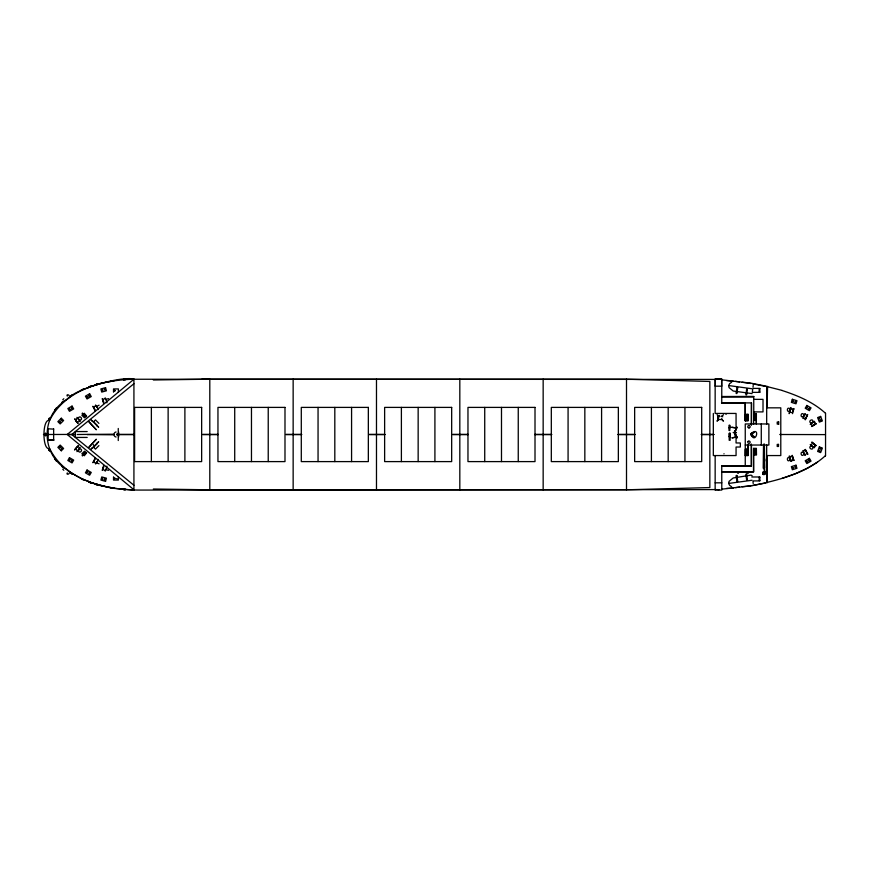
<?xml version="1.0" encoding="UTF-8"?>
<svg xmlns="http://www.w3.org/2000/svg" width="869" height="869" viewBox="0 0 869 869"><rect width="100%" height="100%" fill="white"/><g stroke="black" fill="none" stroke-linecap="round" stroke-linejoin="round"><path stroke-width="1.3" d="M118.618 436.998L118.618 434.576L133.924 434.576M818.967 418.163C821.107 416.729 818.717 419.336 819.489 418.63M819.825 420.4C821.151 418.206 820.933 422.53 819.901 420.248M55.192 409.44L56.648 408.267M56.702 408.43L55.247 409.603M56.702 407.963L55.247 409.983L56.235 408.028M48.707 449.555C49.175 447.133 50.934 452.814 48.957 449.968M763.21 468.011L763.525 444.374M46.187 434.5C44.84 429.547 44.84 439.453 46.187 434.5L75.397 434.424M767.566 386.477L767.11 407.833L780.786 407.833L780.786 455.562L767.11 455.562L767.37 482.567M106.018 469.684L108.571 470.357M59.472 446.612L59.385 447.339M61.547 448.219C62.34 447.524 61.677 450.718 61.167 448.306M806.53 407.289C808.507 409.353 806.41 405.139 806.758 407.941M808.528 408.473C809.615 410.841 809.919 406.659 808.583 408.626M69.151 459.81L69.292 459.234M792.376 467.707L793.419 468.228L792.702 467.403M795.798 467.24C794.603 465.002 794.679 469.347 795.863 466.946M85.184 453.151L83.131 454.769L85.835 452.782M85.618 452.282L85.151 453.173M101.901 478.645L102.955 479.232L102.314 478.308M751.185 433.935L751.185 435.065M752.337 392.028L752.771 388.856L728.7 385.554L729.058 387.617L733.219 391.028L752.119 393.614M752.989 387.259L753.238 385.478M84.956 416.142L83.728 414.654L85.835 416.218M85.618 416.718L83.967 414.622M114.219 478.146L114.317 478.862M104.215 389.431C105.975 391.169 104.595 388.313 104.66 389.008M69.151 409.19L69.422 409.853M86.998 397.513C85.912 395.46 89.409 397.22 87.128 397.491M88.779 395.808C90.311 393.776 89.833 397.872 88.877 395.667M792.376 400.989C794.038 403.314 792.941 398.86 792.593 401.511M795.863 402.054C794.798 399.859 794.483 403.488 795.732 402.151M807.67 461.548C806.019 463.405 806.79 459.777 807.573 461.417M731.633 486.759L729.58 485.337L728.678 483.446L729.037 481.383L733.197 477.972L751.033 475.126L752.152 475.745M48.707 419.77C49.967 415.045 50.13 421.476 48.707 419.445M49.783 418.945C47.762 421.726 49.891 416.349 49.902 419.021M116.663 434.902L118.608 433.968M117.826 435.032L118.412 435.032M118.412 433.968L117.826 433.968M729.319 428.037L729.602 427.537L729.732 428.189M729.645 427.711L729.189 427.798M729.189 436.803L730.156 436.803M729.667 437.15L729.428 436.564L729.873 437.009M766.664 424.17L766.74 386.911M805.031 455.389L802.858 450.544M790.247 409.147C793.017 401.76 786.619 422.54 790.312 408.908C786.315 405.627 786.619 413.785 789.812 410.765M818.967 450.837C820.738 449.132 819.608 452.76 819.043 450.989M819.825 448.6C821.629 446.709 820.412 450.881 819.934 448.469M103.639 465.284L102.281 470.39L103.835 466.62M106.724 467.413L105.16 471.183M792.886 410.983C794.136 404.921 785.869 412.851 792.419 412.656M105.573 481.317L106.42 478.189L101.738 476.929L100.88 480.068L105.551 481.317M792.528 412.188L793.897 408.539L792.528 413.666M106.311 466.87L106.865 466.164L106.605 467.12M767.131 386.607L782.133 390.409M103.563 467.044C101.51 468.956 104.932 471.748 105.79 469.423M96.709 462.699L95.59 464.024M814.492 421.302L810.201 424.387M82.751 454.302L82.186 455.606M84.467 452.64L85.586 453.542M83.5 454.78L82.446 455.867M71.649 460.288C70.172 462.351 74.061 460.57 71.497 460.407M86.998 471.487C85.988 473.692 89.431 471.498 86.998 471.552M736.738 427.591L734.848 432.165M753.705 413.785L756.378 414.057M756.388 413.796L756.356 423.985L756.236 420.303M753.803 454.769L756.486 454.932L756.378 448.35L753.803 448.35L753.76 454.9M804.064 414.828C801.109 410.472 799.491 418.825 803.369 416.37M85.466 416.294L85.846 417.011L84.478 416.381M59.385 421.661L59.472 422.388M61.058 420.129L62.199 420.075L61.178 420.639M114.317 390.138L114.599 391.126M806.736 416.262C804.183 409.027 801.392 423.388 806.378 417.066M102.184 390.713C104.008 391.18 101.988 388.302 102.064 390.626M808.604 460.233C811.19 459.136 807.714 462.232 808.996 459.853M94.395 460.451C92.223 462.351 96.872 464.481 96.926 461.58M95.166 457.941L92.907 462.721L95.123 459.267M97.817 460.57L96.687 462.927L99.099 463.807M753.705 413.611L756.399 413.59M745.341 455.595L748.068 455.638L748.013 449.001L745.439 449.001L745.352 455.628M97.643 459.701L98.175 459.397L97.925 459.929M728.7 385.554L729.602 383.663L731.655 382.241M82.186 413.394L82.751 414.698M721.857 418.565L720.901 419.521M78.308 450.566C79.59 454.954 84.141 448.882 79.6 448.871M86.639 452.847L84.282 455.769M53.639 439.877L47.828 440.214L53.889 440.138M721.628 403.042L745.124 403.097M722.117 396.644L753.738 396.536L753.771 419.825M751.489 402.955L751.37 424.898M745.091 403.097L745.189 420.281M721.661 465.893L751.392 465.893M753.488 448.589L753.521 471.769L721.933 471.704M751.337 465.914L751.305 444.005M825.474 413.264L825.474 413.264C813.275 402.054 797.699 395.601 782.154 390.518M825.474 434.609L779.732 434.5M825.474 455.736L825.474 455.628C809.387 470.401 787.955 477.353 767.131 482.393L767.533 481.991M717.892 416.924L718.446 416.11M62.764 469.271L63.806 470.259M56.702 461.037L55.192 459.56M810.201 444.613L814.503 447.72M811.201 445.819C807.105 447.622 813.275 451.445 813.058 447.144M67.271 472.888C65.925 474.865 69.411 474.68 69.542 472.454M82.761 454.27C84.293 451.923 85.249 456.214 82.935 455.106M84.478 452.619L85.499 451.913L85.466 452.706M86.15 452.977L85.618 453.52M98.925 445.612L95.471 449.121L93.537 447.231M751.392 433.414L754.422 432.327C751.663 432.241 751.663 436.759 754.422 436.672L751.392 435.586M88.877 472.942L89.985 473.073L89.094 473.724M104.497 478.906L104.389 479.84M93.417 445.221L93.483 444.602M81.838 453.814L84.51 451.163M96.329 443.961L93.852 446.46M93.548 447.361L97.219 443.635M92.842 447.187L90.973 449.067L93.102 447.437M96.568 443.418L98.697 441.8L96.828 443.679M718.5 419.575L716.968 421.139L718.565 419.651M61.286 418.217L57.865 421.639L60.157 423.931L63.6 420.509L61.308 418.217M61.308 450.783L63.6 448.491L60.178 445.069L57.865 447.361L61.286 450.783M717.055 414.676L719.315 416.924M719.13 489.692L717.816 489.692M721.9 416.175L723.486 414.741M93.537 421.769L95.471 419.879L98.925 423.388M64.143 401.359C41.506 416.924 41.506 452.076 64.143 467.641M67.304 434.424L133.924 379.253L716.241 379.416M70.65 395.775L72.127 394.993L70.834 396.068M133.924 383.729L71.736 434.5L133.924 485.271M82.935 413.894C85.184 412.753 84.369 417.087 82.761 414.73M59.505 421.584L60.526 421.932L59.592 422.421M749.545 427.678L749.969 427.255A1.151 1.097 -90 0 0 749.969 426.082L749.545 425.647A1.238 1.184 -90 0 0 748.383 425.647L747.959 426.082A1.151 1.097 -90 0 0 747.959 427.255L748.383 427.678M76.928 417.359L80.23 421.541M69.324 408.973L70.367 409.31L69.422 409.788M71.519 407.626L71.497 408.658M813.058 421.856C813.275 417.554 807.105 421.378 811.201 423.181M64.903 400.663L69.998 396.959M813.949 424.952C819.25 418.825 805.693 424.268 813.232 425.452M70.834 396.405C76.515 389.899 117.087 376.375 133.924 378.927L133.924 490.073L111.536 488.182L90.68 482.632M719.195 415.404L717.729 416.87L718.294 419.77M718.402 416.077L719.26 415.556M817.544 462.069L807.54 468.109L795.656 473.572L782.111 478.363M118.26 440.529L118.271 435.097M725.93 414.111L726.082 414.383M723.92 453.846L724.062 453.748M90.572 386.607L88.638 387.335L90.398 386.683M95.59 404.976L97.817 408.43M87.606 387.878L89.931 386.879M71.519 407.691L72.442 408.115L71.497 408.593M809.245 460.852L809.647 460.212M104.497 478.971L105.442 479.438L104.508 479.862M91.093 386.368L101.152 383.153L114.143 380.818M96.785 384.185C99.968 383.359 93.57 385.184 96.741 384.359M105.551 387.683L100.88 388.932L101.716 392.071L106.42 390.811L105.573 387.683M105.16 397.817L106.724 401.587M721.943 489.149L750.99 485.847L767.153 482.632M116.663 434.098L118.64 433.968L118.64 435.032L117.597 435.032M736.315 476.831L737.053 476.723M746.026 475.495L746.764 475.397M728.678 483.446L752.033 480.253M735.478 487.618L739.486 487.074M742.159 486.705L750.99 485.847M114.578 390.062L115.371 390.702L114.339 390.92M114.762 477.928L115.371 478.602L114.382 478.808M117.326 479.015L116.587 478.569M83.522 414.263L83.924 415.002L82.805 414.002M69.553 459.169L70.367 459.69L69.574 460.168M59.711 446.536L60.526 447.068L59.744 447.557M726.56 488.421L733.164 488.248M133.924 379.253C102.499 379.753 64.795 390.072 49.609 420.444C42.081 418.065 42.081 450.935 49.609 448.556C65.675 480.818 106.768 489.931 139.138 490.073L716.241 489.584M153.346 489.019L209.798 489.801L626.506 489.801L709.843 487.552L709.843 381.448L626.506 379.199L209.798 379.199L153.346 379.981M201.771 379.318L209.798 379.199L209.798 489.801L201.771 489.681M764.568 458.81L764.633 459.364M764.579 459.538L764.644 460.32M764.59 460.494L764.644 461.146M715.502 379.177L721.444 379.177M715.154 386.173L721.791 386.173M753.597 388.4L759.843 388.4L759.843 392.364L752.348 392.364M759.843 388.682L759.169 388.682L759.169 392.093L759.843 392.093M722.128 396.525L753.738 396.536M721.791 396.731L753.629 396.731M753.629 399.36L763.015 399.36L763.015 411.895L753.629 411.895M721.476 402.901L751.468 402.901L751.489 424.898M713.33 413.438L713.33 455.562L736.065 455.562L736.065 447.024L740.334 447.024L740.334 442.973L736.065 442.973L736.065 436.26M753.803 414.567L756.378 414.567M745.439 414.785L748.013 414.785M753.803 415.078L756.378 415.078M745.439 415.295L748.013 415.295M753.803 415.588L756.378 415.588M745.439 415.806L748.013 415.806M753.803 416.099L756.378 416.099M745.439 416.327L748.013 416.327M753.803 416.62L756.378 416.62M745.439 416.838L748.013 416.838M753.803 417.131L756.378 417.131M745.439 417.348L748.013 417.348M753.803 417.641L756.378 417.641M745.439 417.859L748.013 417.859M753.803 418.152L756.378 418.152M745.439 418.38L748.013 418.38M753.803 418.673L756.378 418.673M745.439 418.891L748.013 418.891M753.803 419.184L756.378 419.184M745.439 419.401L748.013 419.401M753.803 419.694L756.378 419.694M745.439 419.912L748.013 419.912M756.378 420.205L753.803 420.205L753.803 413.535M745.439 420.422L748.1 420.303M778.906 422.019L777.212 422.019L777.212 424.094L778.906 424.094M730.079 427.157L736.923 428.069L732.078 427.233M47.828 428.786L53.639 429.123M87.193 431.556L75.397 431.556L75.397 437.444L87.193 437.444M48.175 434.304L48.425 434.413M43.45 434.5L44.764 434.5M77.243 434.5L114.1 434.196A2.194 2.194 0 0 1 116.088 432.002M133.924 434.424L118.618 434.424L118.618 432.002M202.607 434.424L218.315 434.424M285.944 434.424L301.652 434.424M369.282 434.424L384.989 434.424M452.619 434.424L468.326 434.424M534.652 434.424L551.674 434.424M617.989 434.424L635.011 434.424M701.337 434.424L713.905 434.424M75.397 434.576L67.304 434.576L133.924 489.747M87.193 434.576L114.1 434.804A2.194 2.194 0 0 0 116.088 436.998M202.607 434.576L218.315 434.576M285.944 434.576L301.652 434.576M369.282 434.576L384.989 434.576M452.619 434.576L468.326 434.576M534.652 434.576L551.674 434.576M617.989 434.576L635.011 434.576M701.337 434.576L713.905 434.576M745.254 445.037L768.88 445.037L768.88 423.963L745.254 423.963L745.254 466.099M747.894 448.719L747.894 445.037M753.803 448.86L756.378 448.86M753.803 449.371L756.378 449.371M745.439 449.523L748.013 449.523M753.803 449.892L756.378 449.892M745.439 450.033L748.013 450.033M753.803 450.403L756.378 450.403M745.439 450.544L748.013 450.544M753.803 450.913L756.378 450.913M745.439 451.054L748.013 451.054M745.439 451.565L748.013 451.565M753.803 451.424L756.378 451.424M753.803 451.934L756.378 451.934M745.439 452.086L748.013 452.086M753.803 452.456L756.378 452.456M745.439 452.597L748.013 452.597M753.803 452.966L756.378 452.966M745.439 453.107L748.013 453.107M753.803 453.477L756.378 453.477M745.439 453.618L748.013 453.618M753.803 453.987L756.378 453.987M745.439 454.139L748.013 454.139M745.439 454.65L748.013 454.65M753.803 454.509L756.378 454.509M745.439 455.16L748.013 455.16M721.704 466.099L751.468 466.099L751.468 445.037M763.416 468.804L764.459 468.804L764.861 474.072L764.861 472.877M721.791 471.921L753.629 471.921L753.629 448.35M763.319 472.247A1.227 1.227 0 0 1 764.557 472.247A1.195 1.195 0 0 0 763.34 472.28L763.938 472.084M763.025 472.877L763.069 474.072L762.993 471.845M765.383 472.921L765.209 471.845M737.694 473.214L738.444 473.214L738.444 471.921M751.783 476.983L759.843 476.983L759.843 480.915L753.13 480.915M759.843 477.19L759.169 477.19L759.169 480.6L759.843 480.6M766.664 482.165L766.664 444.971M715.154 482.827L721.791 482.827M114.143 488.182L101.152 485.847L91.093 482.632M124.158 489.671C121.693 489.605 127.33 489.801 124.788 489.725M721.943 379.851L750.99 383.153L767.153 386.368M726.56 380.579L733.132 381.1M735.478 381.382L739.486 381.925M742.159 382.295L750.935 383.501M736.336 392.18L737.075 392.277M746.047 393.505L746.786 393.603M752.402 383.794L765.502 386.401M734.87 432.11C740.822 418.521 731.111 435.619 736.836 437.694M763.873 471.248L763.873 471.65M90.398 482.317L81.154 478.591L70.346 472.399L71.084 473.236M87.606 481.122L89.931 482.121M805.031 413.633L802.858 418.456M118.26 428.471L118.271 433.903M70.834 472.595L72.127 473.67L70.834 472.932M85.586 415.458L84.467 416.36M813.232 443.548C805.693 444.732 819.25 450.175 813.949 444.048M64.903 468.337L69.998 472.041M71.301 473.225L72.127 474.007L70.65 473.225M84.51 417.837L81.838 415.186M80.23 447.459L76.928 451.641M56.235 460.972C53.357 456.507 58.723 462.884 55.247 459.397M84.043 414.719L84.901 416.066M85.618 415.48L86.15 416.023M82.446 413.133L83.413 414.1M93.852 422.54L96.329 425.039M721.965 419.564L723.486 421.128L721.889 419.64M93.102 421.563L90.973 419.933L92.842 421.813M96.828 425.321L98.697 427.2L96.568 425.582M93.548 421.639L97.219 425.365M63.806 398.741L62.764 399.729M79.6 420.129C84.141 420.118 79.59 414.046 78.308 418.434M84.282 413.231L86.639 416.153M69.542 396.546C69.411 394.32 65.925 394.135 67.271 396.112M722.139 415.99L722.726 416.87M99.099 405.193L96.709 406.301M96.926 407.42C96.872 404.519 92.223 406.649 94.395 408.549M97.925 409.071L98.175 409.603L97.643 409.299M95.123 409.733L92.907 406.279L95.166 411.059M803.369 452.63C799.491 450.175 801.109 458.528 804.064 454.172M806.378 451.934C801.392 445.612 804.183 459.973 806.736 452.738M108.571 398.643L106.018 399.316M48.838 450.044L48.707 449.23M105.79 399.577C104.932 397.252 101.51 400.044 103.563 401.956M789.812 458.235C786.369 455.182 786.641 463.688 790.247 459.853M792.658 457.17C786.065 453.336 793.125 466.11 792.886 458.017M106.605 401.88L106.865 402.836L106.311 402.13M103.835 402.38L102.281 398.61L103.639 403.716M765.578 482.947L752.467 485.554M717.642 417.902L717.848 418.891M118.608 435.032L117.641 433.968M752.967 481.741L753.217 483.522M764.133 444.005L764.568 473.475M764.405 444.374L764.666 468.011M825.55 413.231L825.55 455.769M778.526 422.019L778.526 424.094M761.277 423.963L761.277 445.037M753.629 420.205L753.629 423.963M748.242 471.921L748.242 473.214L747.503 473.214L747.503 471.921M748.024 445.037L748.1 448.838M745.32 403.02L745.254 420.987M736.065 428.2L736.065 413.438L715.154 413.438L715.154 378.927L721.791 378.927L721.748 403.097M734.707 430.557L734.707 434.543M729.949 433.338L729.949 436.803M729.384 433.338L729.384 436.803M721.748 465.893L721.791 490.073L715.154 490.073L715.154 455.562M721.618 379.275L721.618 385.825M715.285 379.275L715.285 385.825M684.935 407.398L684.935 461.602M668.174 407.398L668.174 461.602M651.413 407.398L651.413 461.602M626.506 379.199L626.506 489.801M601.587 407.398L601.587 461.602M584.837 407.398L584.837 461.602M568.076 407.398L568.076 461.602M543.158 379.199L543.158 489.801M518.25 407.398L518.25 461.602M501.489 407.398L501.489 461.602M484.728 407.398L484.728 461.602M459.82 379.199L459.82 489.801M434.913 407.398L434.913 461.602M418.152 407.398L418.152 461.602M401.391 407.398L401.391 461.602M376.483 379.199L376.483 489.801M351.576 407.398L351.576 461.602M334.815 407.398L334.815 461.602M318.054 407.398L318.054 461.602M293.146 379.199L293.146 489.801M268.228 407.398L268.228 461.602M251.467 407.398L251.467 461.602M234.717 407.398L234.717 461.602M184.891 407.398L184.891 461.602M168.13 407.398L168.13 461.602M151.369 407.398L151.369 461.602M118.38 392.18L118.38 388.932L113.513 388.932L113.513 392.18M118.38 476.82L118.38 480.068L113.513 480.068L113.513 476.82M53.639 428.786L53.639 440.214M48.175 428.786L48.175 440.214M765.002 473.931A1.227 1.227 0 0 1 762.71 473.323A1.195 1.195 0 0 0 764.785 474.159M68.379 470.846A3.02 0.804 44.2 0 1 67.804 470.411M749.545 427.798A1.238 1.184 -90 0 1 748.383 427.798M720.227 419.651A1.76 1.76 0 0 1 718.989 419.14M720.901 416.273A1.76 1.76 0 0 1 721.476 416.653M67.804 398.589A3.02 0.804 -44.2 0 1 68.379 398.154M50.033 450.468C49.12 452.662 48.273 446.807 49.989 450.566M750.686 433.794C755.4 446.264 761.385 424.832 750.686 433.794M736.999 387.335L736.162 393.451L736.901 393.559L737.738 387.444L736.999 387.335M746.71 388.671L745.874 394.787L746.612 394.884L747.449 388.769L746.71 388.671M805.27 449.479L807.757 454.183L805.27 449.479M61.851 402.868L63.491 401.543L61.851 402.868M61.851 402.532L63.513 401.282L61.851 402.532M61.84 465.936L63.491 467.457L61.84 465.936M61.84 466.273L63.491 467.794L61.84 466.273M792.322 399.273L791.366 402.369L796.004 403.792L796.96 400.696L792.322 399.273M811.765 426.494L816.263 423.692L811.765 426.494M819.358 446.894L817.62 451.424L820.64 452.586L822.378 448.056L819.358 446.894M789.291 456.171L790.996 461.211L789.291 456.171M792.191 455.421L793.897 460.461L792.191 455.421M805.824 418.206C803.043 425.082 811.092 407.148 805.824 418.206M75.625 449.088C80.763 455.008 80.013 441.376 75.625 449.088M69.466 457.67L67.847 460.483L72.04 462.905L73.68 460.103L69.487 457.67M87.041 470.02L85.423 472.823L89.616 475.245L91.256 472.443L87.063 470.02M806.845 405.443L805.215 408.234L809.397 410.679L811.038 407.887L806.845 405.443M81.295 390.04L83.315 389.203L81.295 390.04M78.156 445.83L74.582 449.805L78.156 445.83M811.972 442.191L816.067 445.591L811.972 442.191M748.155 441.365L747.97 441.604A1.141 1.097 -90 0 0 747.97 442.766L748.394 443.19A1.227 1.173 -90 0 0 749.534 443.19L749.958 442.766A1.141 1.097 -90 0 0 749.958 441.604L749.534 441.18A1.227 1.173 -90 0 0 748.394 441.18L748.155 441.365M88.671 386.955L90.724 386.184L88.671 386.955M96.209 439.334L89.018 447.111L96.209 439.334M89.018 421.889L96.209 429.666L89.018 421.889M95.731 384.924L97.849 384.272L95.731 384.924M74.853 418.988L77.884 423.388L74.853 418.988M77.602 418.108C71.041 422.464 84.217 423.833 77.602 418.108M735.022 432.838L737.042 437.737L735.022 432.838M809.397 458.321L805.215 460.766L806.845 463.557L811.038 461.113L809.397 458.321M89.616 393.755L85.423 396.177L87.041 398.98L91.256 396.557L89.637 393.755M72.04 406.095L67.847 408.517L69.466 411.33L73.68 408.897L72.062 406.095M81.306 478.569L83.315 479.797L81.306 478.569M820.64 416.414L817.62 417.576L819.358 422.106L822.378 420.944L820.64 416.414M88.671 481.991L90.724 482.816L88.671 481.991M95.72 484.033L97.849 484.728L95.72 484.033M95.72 484.37L97.849 485.065L95.72 484.37M796.004 465.208L791.366 466.631L792.322 469.727L796.96 468.304L796.004 465.208M736.847 436.966L732.078 437.857L736.847 436.966M736.879 475.452L736.141 475.549L736.977 481.665L737.716 481.567L736.879 475.452M746.59 474.116L745.852 474.213L746.688 480.34L747.427 480.231L746.59 474.116M123.409 379.34L125.581 379.253L123.409 379.34M123.409 379.677L125.581 379.59L123.409 379.677M123.387 489.312L125.581 489.41L123.387 489.312M734.251 432.545L733.132 432.556L734.251 432.556M201.651 407.398L134.608 407.398L134.608 461.602L201.651 461.602L201.651 407.398M284.989 407.398L217.956 407.398L217.956 461.602L284.989 461.602L284.989 407.398M368.337 407.398L301.293 407.398L301.293 461.602L368.337 461.602L368.337 407.398M451.674 407.398L384.63 407.398L384.63 461.602L451.674 461.602L451.674 407.398M535.011 407.398L467.967 407.398L467.967 461.602L535.011 461.602L535.011 407.398M618.348 407.398L551.315 407.398L551.315 461.602L618.348 461.602L618.348 407.398M701.696 407.398L634.652 407.398L634.652 461.602L701.696 461.602L701.696 407.398M748.013 414.274L745.439 414.274L745.439 420.944L748.013 420.944L748.013 414.274M729.808 425.299L729.004 425.299L729.004 430.513L729.808 430.513L729.808 425.299M736.456 432.556L735.152 432.556L736.456 432.556M730.156 433.338L729.189 433.338L729.189 440.279L730.156 440.279L730.156 433.338M778.526 444.396L777.212 444.396L777.212 446.46L778.526 446.46L778.526 444.396"/></g></svg>
